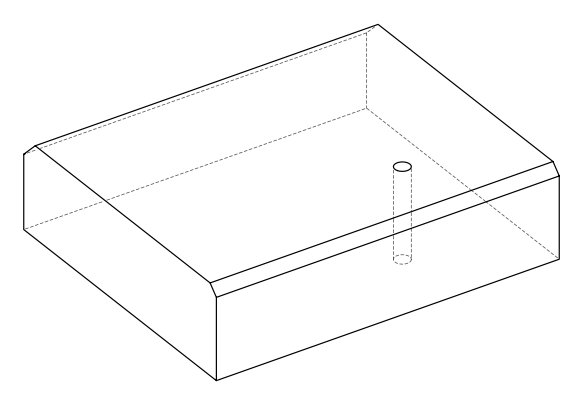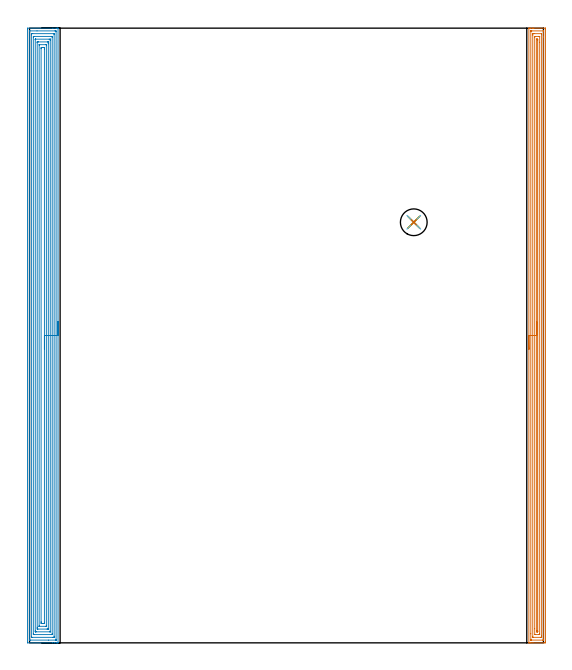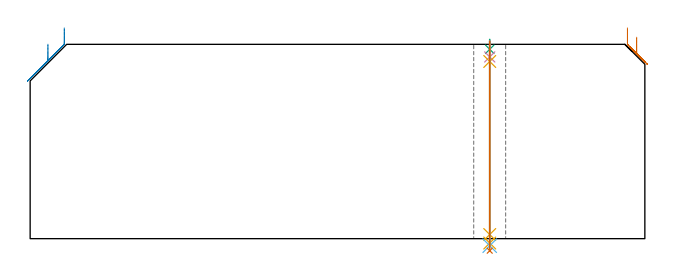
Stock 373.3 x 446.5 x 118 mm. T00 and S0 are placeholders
(PLAN: 7 operations, 5 tool changes, 48.7 min)
(1 AREA_MILL | FG_CHAMFER_SURFACE | UGT0205_001 | 18.06 min | 32681 mm3)
(2 AREA_MILL_1 | FG_CHAMFER_SURFACE_1 | UGT0205_001 | 28.97 min | 110016 mm3)
(3 SPOT_DRILL | STEP1HOLE | NXT0321_9005460120000 | 0.05 min | 205 mm3)
(4 DRILL_BLIND_HOLE_INTO_CENTER | STEP1HOLE | NXT0301_022 | 0.04 min | 81 mm3)
(5 GUN_DRILL_THROUGH_HOLE | STEP1HOLE | UGT0307_001 | 0.53 min | 2135 mm3)
(6 SPADE_DRILL_TO_ENLARGE_THROUGH_HOLE | STEP1HOLE | UGT0306_003 | 0.5 min | 12004 mm3)
(7 DRILL_TO_ENLARGE_THROUGH_HOLE | STEP1HOLE | UGT0301_261 | 0.51 min | 20513 mm3)
(TOOL UGT0205_001 | Chamfer Mill 20 x 3 x 45 deg. | D20 FL50 Z2)
(TOOL NXT0321_9005460120000 | NC Spot Drill, 142deg, 12mm, Carbide, Uncoated | D12 PA142 FL30 Z2)
(TOOL NXT0301_022 | Carbide Drill 5.1mm [860.1-0510-015A1-MM 2214] | D5.1 PA140 FL28 Z2)
(TOOL UGT0307_001 | Gun Drill 5 mm | D5 PA130 FL24 Z1)
(TOOL UGT0306_003 | Spade Drill 12.5mm | D12.5 PA132 FL10 Z2)
(TOOL UGT0301_261 | Twist Drill 19.4 mm | D19.4 PA118 FL140 Z2)
(OP 1 AREA_MILL)
G17 G21 G94 G90
T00 M6
G54
G17 G0 G90 X362.7 Y213.25 S1061 M3
G43 Z128. H0
G94 G1 Y213.288 Z127.128 F250.
Y213.402 Z126.263
Y213.591 Z125.412
Y213.853 Z124.58
Y214.187 Z123.774
Y214.59 Z123.
Y215.058 Z122.264
Y215.59 Z121.572
Y216.179 Z120.929
Y216.822 Z120.34
Y217.514 Z119.808
Y218.25 Z119.34
Y219.024 Z118.937
Y219.83 Z118.603
Y220.662 Z118.341
Y221.513 Z118.152
Y222.378 Z118.038
Y223.25 Z118.
Y446.319
X362.703 Y446.49 Z117.988
X362.844 Y446.497 Z117.848
X362.993 Y446.5 Z117.706
X363.228 Z117.471
X363.937 Z116.758
X365.166 Z115.53
X365.687 Z115.007
X366.302 Z114.393
X374.438 Z106.26
X374.701 Y446.497 Z105.996
X374.792 Y446.49 Z105.906
X374.799 Y446.397 Z105.899
X374.8 Y445.872 Z105.9
X374.799 Y0.628 Z105.901
X374.797 Y0.261 Z105.902
X374.793 Y0.01 Z105.905
X374.438 Y0.005 Z106.26
X373.823 Y0. Z106.874
X365.687 Z115.007
X364.291 Z116.405
X363.937 Z116.758
X362.993 Z117.706
X362.846 Y0.001 Z117.846
X362.785 Y0.003 Z117.907
X362.703 Y0.01 Z117.988
X362.7 Y0.181 Z118.
Y223.25
X364.114 Z116.586
X364.115 Y444.084 Z116.585
X364.119 Y444.44 Z116.581
X364.121 Y444.48 Z116.579
X364.129 Y444.49 Z116.571
X364.161 Y444.494 Z116.539
X364.269 Y444.498 Z116.431
X364.405 Y444.5 Z116.295
X364.812 Z115.888
X373.156 Y444.499 Z107.544
X373.328 Y444.494 Z107.372
X373.361 Y444.49 Z107.339
X373.379 Y444.478 Z107.321
X373.381 Y444.44 Z107.319
X373.385 Y444.266 Z107.315
X373.386 Y439.941 Z107.314
X373.385 Y2.416 Z107.315
X373.381 Y2.06 Z107.319
X373.379 Y2.02 Z107.321
X373.371 Y2.01 Z107.329
X373.339 Y2.006 Z107.361
X373.231 Y2.002 Z107.469
X373.095 Y2. Z107.605
X372.688 Z108.012
X364.344 Y2.001 Z116.356
X364.172 Y2.006 Z116.528
X364.139 Y2.01 Z116.561
X364.121 Y2.022 Z116.579
X364.119 Y2.06 Z116.581
X364.115 Y2.234 Z116.585
X364.114 Y6.569 Z116.586
Y223.25
X365.528 Z115.172
X365.529 Y441.564 Z115.171
X365.532 Y442.296 Z115.168
X365.535 Y442.452 Z115.165
X365.543 Y442.49 Z115.157
X365.588 Y442.494 Z115.112
X365.687 Y442.497 Z115.013
X366.363 Y442.5 Z114.337
X371.813 Z108.887
X371.879 Y442.498 Z108.821
X371.932 Y442.494 Z108.768
X371.962 Y442.49 Z108.738
X371.965 Y442.457 Z108.735
X371.969 Y442.296 Z108.731
X371.971 Y442.134 Z108.729
Y4.936
X371.968 Y4.204 Z108.732
X371.966 Y4.048 Z108.734
X371.957 Y4.01 Z108.743
X371.912 Y4.006 Z108.788
X371.813 Y4.003 Z108.887
X371.138 Y4. Z109.562
X365.687 Z115.013
X365.621 Y4.002 Z115.079
X365.568 Y4.006 Z115.132
X365.538 Y4.009 Z115.162
X365.535 Y4.043 Z115.165
X365.531 Y4.204 Z115.169
X365.529 Y4.366 Z115.171
X365.528 Y223.25 Z115.172
X366.943 Z113.757
Y440.118
X366.946 Y440.287 Z113.754
X366.95 Y440.421 Z113.75
X366.956 Y440.49 Z113.744
X367.004 Y440.492 Z113.696
X367.437 Y440.5 Z113.263
X370.07 Z110.63
X370.494 Y440.492 Z110.206
X370.543 Y440.49 Z110.157
X370.55 Y440.46 Z110.15
X370.555 Y440.405 Z110.145
X370.556 Y440.351 Z110.144
X370.557 Y436.233 Z110.143
Y6.382
X370.554 Y6.213 Z110.146
X370.55 Y6.079 Z110.15
X370.544 Y6.01 Z110.156
X370.496 Y6.008 Z110.204
X370.063 Y6. Z110.637
X367.43 Z113.27
X367.006 Y6.008 Z113.694
X366.957 Y6.01 Z113.743
X366.95 Y6.04 Z113.75
X366.945 Y6.095 Z113.755
X366.944 Y6.149 Z113.756
X366.943 Y10.267 Z113.757
Y223.25
X368.357 Z112.343
X368.358 Y438.227 Z112.342
X368.36 Y438.428 Z112.34
X368.363 Y438.476 Z112.337
X368.365 Y438.491 Z112.335
X368.374 Y438.493 Z112.326
X368.42 Y438.497 Z112.28
X368.528 Y438.499 Z112.172
X369.043 Y438.496 Z111.657
X369.097 Y438.494 Z111.603
X369.132 Y438.491 Z111.568
X369.136 Y438.455 Z111.564
X369.143 Y437.825 Z111.557
Y8.644
X369.141 Y8.235 Z111.559
X369.138 Y8.032 Z111.562
X369.137 Y8.014 Z111.563
X369.113 Y8.01 Z111.587
X369.054 Y8.004 Z111.646
X368.972 Y8.001 Z111.728
X368.457 Y8.004 Z112.243
X368.403 Y8.006 Z112.297
X368.368 Y8.009 Z112.332
X368.364 Y8.044 Z112.336
X368.357 Y8.675 Z112.343
Y223.25
Y224.122 Z112.381
Y224.986 Z112.495
Y225.838 Z112.684
Y226.67 Z112.946
Y227.476 Z113.28
Y228.25 Z113.683
Y228.986 Z114.152
Y229.678 Z114.683
Y230.321 Z115.272
Y230.91 Z115.915
Y231.441 Z116.607
Y231.91 Z117.343
Y232.313 Z118.117
Y232.647 Z118.923
Y232.909 Z119.755
Y233.098 Z120.607
Y233.212 Z121.472
Y233.25 Z122.343
G0 Z128.
M5
M2
(OP 2 AREA_MILL_1)
G17 G21 G94 G90
T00 M6
G54
G17 G0 G90 X20.7 Y233.25 S1061 M3
G43 Z128. H0
G94 G1 Y233.212 Z127.128 F250.
Y233.098 Z126.263
Y232.909 Z125.412
Y232.647 Z124.58
Y232.313 Z123.774
Y231.91 Z123.
Y231.442 Z122.264
Y230.91 Z121.572
Y230.321 Z120.929
Y229.678 Z120.339
Y228.986 Z119.808
Y228.25 Z119.34
Y227.476 Z118.937
Y226.67 Z118.603
Y225.838 Z118.341
Y224.987 Z118.152
Y224.122 Z118.038
Y223.25 Z118.
Y0.181
X20.697 Y0.009 Z117.988
X20.681 Y0.007 Z117.972
X20.303 Y0. Z117.603
X20.042 Z117.342
X19.326 Z116.621
X18.084 Z115.381
X16.674 Z113.969
X-1.274 Y0.001 Z96.024
X-1.492 Y0.01 Z95.806
X-1.499 Y0.228 Z95.799
Y0.258
X-1.5 Y445.872 Z95.8
X-1.496 Y446.274 Z95.802
X-1.492 Y446.49 Z95.806
X-1.273 Y446.5 Z96.024
X16.937 Z114.232
X19.326 Z116.621
X20.042 Z117.342
X20.304 Z117.603
X20.681 Y446.493 Z117.972
X20.697 Y446.491 Z117.988
X20.7 Y446.319 Z118.
Y223.25
X19.286 Z116.586
X19.285 Y2.096 Z116.585
X19.284 Y2.043 Z116.584
X19.282 Y2.018 Z116.582
X19.28 Y2.012 Z116.58
X19.264 Y2.01 Z116.564
X18.852 Y2.001 Z116.152
X13.769 Y2. Z111.069
X0.758 Y2.001 Z98.058
X0.283 Y2.003 Z97.583
X0.036 Y2.01 Z97.336
X-0.079 Y2.018 Z97.221
X-0.085 Y2.375 Z97.215
Y2.416
Y444.404
X-0.084 Y444.457 Z97.216
X-0.082 Y444.482 Z97.218
X-0.08 Y444.488 Z97.22
X-0.064 Y444.49 Z97.236
X0.348 Y444.499 Z97.648
X5.431 Y444.5 Z102.731
X18.442 Y444.499 Z115.742
X18.917 Y444.497 Z116.217
X19.164 Y444.49 Z116.464
X19.279 Y444.482 Z116.579
X19.285 Y444.125 Z116.585
Y444.084
X19.286 Y223.25 Z116.586
X17.871 Z115.171
Y4.781
X17.869 Y4.204 Z115.169
X17.866 Y4.046 Z115.166
X17.865 Y4.015 Z115.165
X17.826 Y4.009 Z115.126
X17.757 Y4.003 Z115.057
X17.558 Y4.001 Z114.858
X16.875 Y4. Z114.175
X1.843 Y4.001 Z99.143
X1.642 Y4.005 Z98.942
X1.441 Y4.01 Z98.741
X1.335 Y4.023 Z98.635
X1.332 Y4.099 Z98.632
X1.33 Y4.204 Z98.63
X1.329 Y4.521 Z98.629
Y441.719
X1.331 Y442.296 Z98.631
X1.334 Y442.454 Z98.634
X1.335 Y442.485 Z98.635
X1.374 Y442.491 Z98.674
X1.443 Y442.497 Z98.743
X1.642 Y442.499 Z98.942
X2.325 Y442.5 Z99.625
X17.357 Y442.499 Z114.657
X17.558 Y442.496 Z114.858
X17.759 Y442.49 Z115.059
X17.865 Y442.477 Z115.165
X17.868 Y442.401 Z115.168
X17.869 Y442.296 Z115.169
X17.871 Y441.979 Z115.171
Y223.25
X16.457 Z113.757
Y6.886
X16.451 Y6.218 Z113.751
X16.44 Y6.01 Z113.74
X16.228 Y6.004 Z113.528
X15.789 Y6. Z113.089
X3.411 Z100.711
X2.971 Y6.004 Z100.271
X2.761 Y6.01 Z100.061
X2.75 Y6.128 Z100.05
X2.743 Y6.667 Z100.043
Y439.614
X2.749 Y440.282 Z100.049
X2.76 Y440.49 Z100.06
X2.972 Y440.496 Z100.272
X3.411 Y440.5 Z100.711
X15.789 Z113.089
X16.229 Y440.496 Z113.529
X16.439 Y440.49 Z113.739
X16.45 Y440.372 Z113.75
X16.457 Y439.833 Z113.757
Y223.25
X15.043 Z112.343
Y8.396
X15.04 Y8.117 Z112.34
X15.037 Y8.038 Z112.337
X15.034 Y8.008 Z112.334
X15.029 Y8.006 Z112.329
X14.988 Y8.003 Z112.288
X14.905 Y8.001 Z112.205
X14.688 Y8. Z111.988
X4.962 Z102.262
X4.295 Y8.002 Z101.595
X4.2 Y8.004 Z101.5
X4.173 Y8.007 Z101.473
X4.164 Y8.01 Z101.464
X4.162 Y8.07 Z101.462
X4.159 Y8.256 Z101.459
X4.157 Y8.814 Z101.457
Y438.104
X4.16 Y438.383 Z101.46
X4.163 Y438.462 Z101.463
X4.166 Y438.492 Z101.466
X4.171 Y438.494 Z101.471
X4.212 Y438.497 Z101.512
X4.295 Y438.499 Z101.595
X4.512 Y438.5 Z101.812
X14.238 Z111.538
X14.905 Y438.498 Z112.205
X15. Y438.496 Z112.3
X15.027 Y438.493 Z112.327
X15.036 Y438.49 Z112.336
X15.038 Y438.429 Z112.338
X15.041 Y438.244 Z112.341
X15.043 Y437.965 Z112.343
Y437.825
Y223.25
X13.629 Z110.929
Y10.463
X13.628 Y10.214 Z110.928
X13.625 Y10.09 Z110.925
X13.622 Y10.029 Z110.922
X13.619 Y10.01 Z110.919
X13.589 Y10.005 Z110.889
X13.137 Y10.001 Z110.437
X12.71 Y10. Z110.01
X6.063 Y10.001 Z103.363
X5.632 Y10.004 Z102.932
X5.58 Y10.01 Z102.88
X5.577 Y10.06 Z102.877
X5.573 Y10.463 Z102.873
X5.571 Y10.96 Z102.871
Y11.357
Y436.037
X5.572 Y436.286 Z102.872
X5.575 Y436.41 Z102.875
X5.578 Y436.471 Z102.878
X5.581 Y436.49 Z102.881
X5.611 Y436.495 Z102.911
X6.063 Y436.499 Z103.363
X6.49 Y436.5 Z103.79
X13.137 Y436.499 Z110.437
X13.568 Y436.496 Z110.868
X13.62 Y436.49 Z110.92
X13.622 Y436.44 Z110.922
X13.626 Y436.037 Z110.926
X13.628 Y435.54 Z110.928
X13.629 Y435.143 Z110.929
Y223.25
X12.215 Z109.515
X12.214 Y12.251 Z109.514
X12.21 Y12.038 Z109.51
X12.209 Y12.019 Z109.509
X12.161 Y12.01 Z109.461
X12.03 Y12.003 Z109.33
X11.864 Y12.001 Z109.164
X7.07 Y12. Z104.37
X7.04 Y12.002 Z104.34
X7.012 Y12.007 Z104.312
X6.992 Y12.015 Z104.292
X6.99 Y12.049 Z104.29
X6.986 Y12.212 Z104.286
X6.985 Y12.251 Z104.285
X6.986 Y434.249 Z104.286
X6.99 Y434.462 Z104.29
X6.991 Y434.481 Z104.291
X7.039 Y434.49 Z104.339
X7.17 Y434.497 Z104.47
X7.336 Y434.499 Z104.636
X12.13 Y434.5 Z109.43
X12.16 Y434.498 Z109.46
X12.188 Y434.493 Z109.488
X12.208 Y434.485 Z109.508
X12.21 Y434.451 Z109.51
X12.214 Y434.288 Z109.514
X12.215 Y434.249 Z109.515
Y223.25
X10.8 Z108.1
Y14.933
X10.799 Y14.615 Z108.099
X10.793 Y14.039 Z108.093
X10.52 Y14.002 Z107.82
X10.484 Y14.001 Z107.784
X9.639 Y14. Z106.939
X8.753 Y14.001 Z106.053
X8.716 Y14.004 Z106.016
X8.407 Y14.039 Z105.707
X8.402 Y14.356 Z105.702
X8.4 Y14.933 Z105.7
Y15.253
Y431.567
X8.401 Y431.885 Z105.701
X8.407 Y432.461 Z105.707
X8.68 Y432.498 Z105.98
X8.716 Y432.499 Z106.016
X9.561 Y432.5 Z106.861
X10.447 Y432.499 Z107.747
X10.484 Y432.496 Z107.784
X10.793 Y432.461 Z108.093
X10.798 Y432.144 Z108.098
X10.8 Y431.567 Z108.1
Y431.247
Y223.25
Y222.378 Z108.138
Y221.514 Z108.252
Y220.662 Z108.441
Y219.83 Z108.703
Y219.024 Z109.037
Y218.25 Z109.44
Y217.514 Z109.909
Y216.822 Z110.44
Y216.179 Z111.029
Y215.59 Z111.673
Y215.059 Z112.365
Y214.59 Z113.1
Y214.187 Z113.874
Y213.853 Z114.68
Y213.591 Z115.512
Y213.402 Z116.364
Y213.288 Z117.229
Y213.25 Z118.1
G0 Z128.
M5
M2
(OP 3 SPOT_DRILL)
G17 G21 G94 G90
T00 M6
G54
G17 G0 G90 X279.1 Y305.5 S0 M3
G43 Z128. H0
G94 G81 G98 Z115. F250. R121.
G80
M5
M2
(OP 4 DRILL_BLIND_HOLE_INTO_CENTER)
G17 G21 G94 G90
T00 M6
G54
G17 G0 G90 X279.1 Y305.5 S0 M3
G43 Z128. H1
G94 G81 G98 Z110.35 F250. R120.
G80
M5
M2
(OP 5 GUN_DRILL_THROUGH_HOLE)
G17 G21 G94 G90
T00 M6
G54
G17 G0 G90 X279.1 Y305.5 M8
G43 Z128. H0
Z115.916
S716 M3
G94 G1 Z107.594 F125. M26
G4 X.084
Z2.5 F250.
G4 X.084
Z-2.666 F125.
G4 X.084
M5
M9
G0 Z115.916
Z128.
M2
(OP 6 SPADE_DRILL_TO_ENLARGE_THROUGH_HOLE)
G17 G21 G94 G90
T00 M6
G54
G17 G0 G90 X279.1 Y305.5 S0 M3
G43 Z128. H0
G94 G73 G98 Z-4.283 F250. Q12.228 R120.
G80
M5
M2
(OP 7 DRILL_TO_ENLARGE_THROUGH_HOLE)
G17 G21 G94 G90
T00 M6
G54
G17 G0 G90 X279.1 Y305.5 S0 M3
G43 Z128. H0
G94 G73 G98 Z-7.328 F250. Q17.904 R120.
G80
M5
M2
